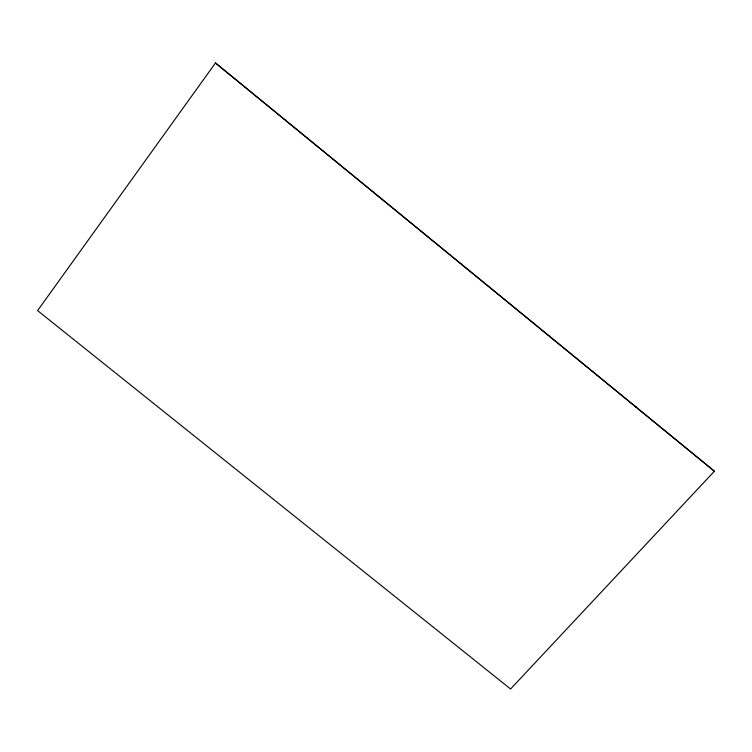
<?xml version="1.0" encoding="UTF-8"?>
<svg xmlns="http://www.w3.org/2000/svg" width="752" height="752" viewBox="0 0 752 752"><rect width="100%" height="100%" fill="white"/><g stroke="black" fill="none" stroke-linecap="round" stroke-linejoin="round"><path stroke-width="1.13" d="M215.457 62.989L37.6 310.604L510.589 689.011L714.4 471.231L215.457 62.989L714.4 471.231M635.553 406.277L636.295 407.33M534.155 323.313L534.418 323.971"/></g></svg>
